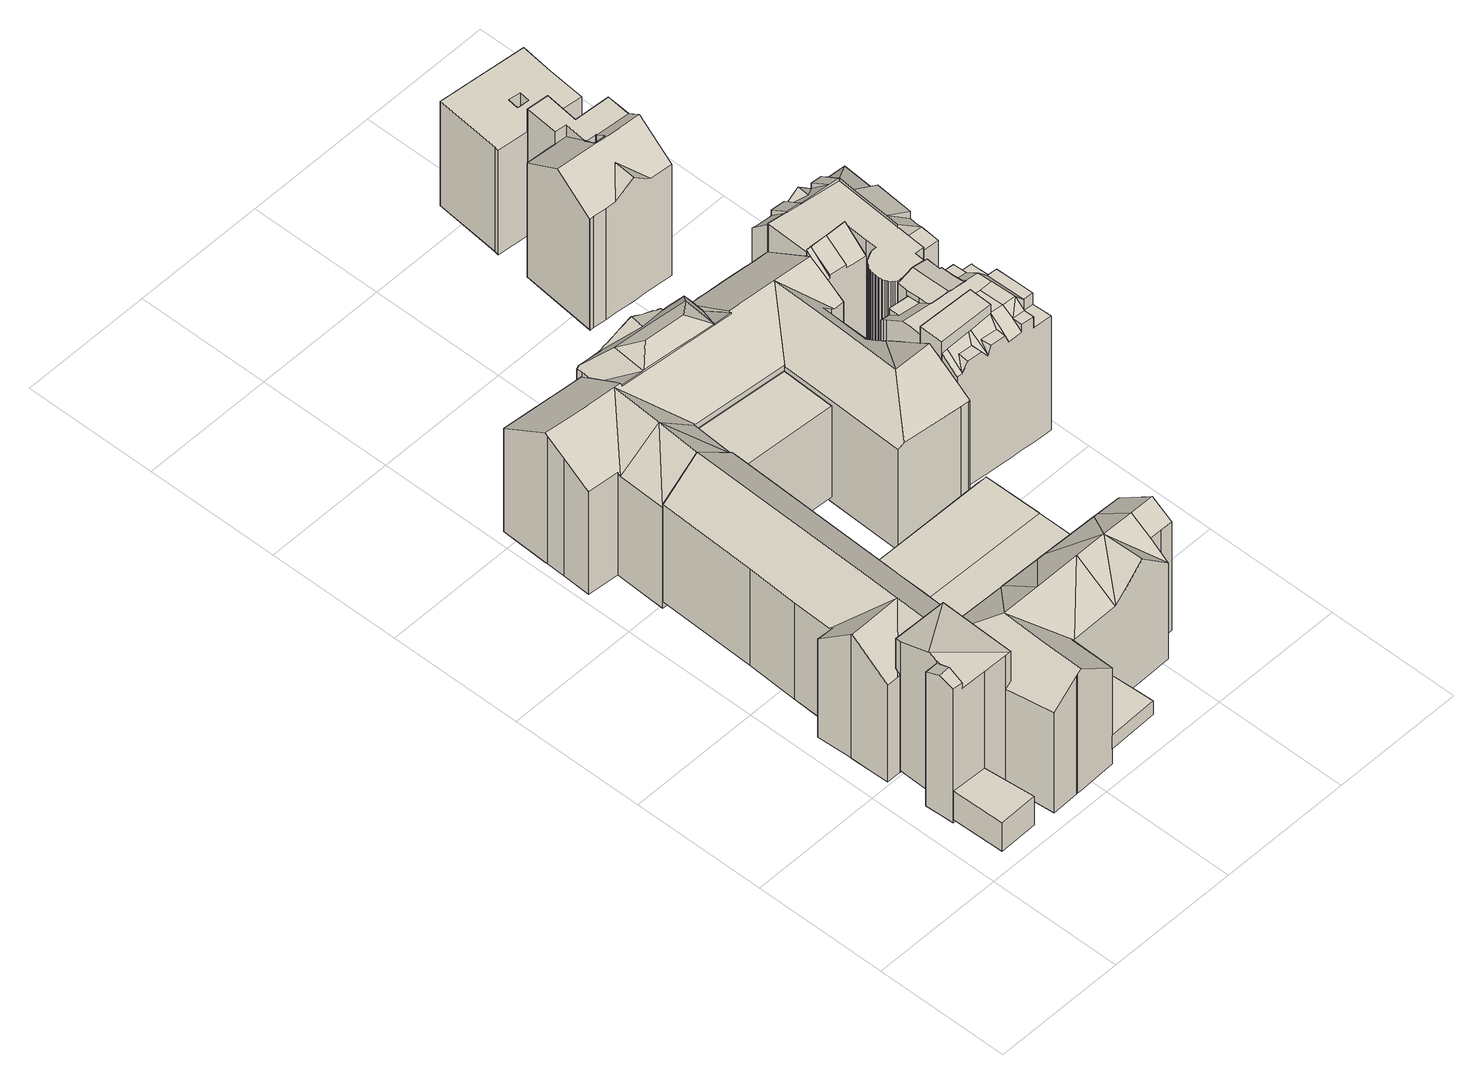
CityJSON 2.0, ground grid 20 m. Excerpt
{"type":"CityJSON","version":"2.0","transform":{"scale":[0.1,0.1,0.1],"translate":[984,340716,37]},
"CityObjects":{
"building1":{"type":"Building","children":["building1-1","building1-2","building1-3","building1-4","building1-5","building1-6","building1-7","building1-8","building1-9","building1-10"]},
"building1-1":{"type":"BuildingPart","attributes":{"measuredHeight":24.28,"roofType":"WALMDACH","HoeheDach":"62","NiedrigsteTraufeDesGebaeudes":"57","Blattnummer":"102081","HoeheGrund":"38"},"parents":["building1"],"geometry":[{"type":"Solid","lod":"2","boundaries":[[[[0,1,2]],[[3,4,5,6]],[[7,8,4,3]],[[4,8,9,10,5]],[[11,12,13,14,15,16,17,18]],[[19,20,21,22,23,24,25,12,11]],[[7,9,8]],[[26,27,28]],[[29,30,31,32]],[[33,18,17,34]],[[34,17,16,35]],[[35,16,15,36]],[[36,15,14,37]],[[37,14,13,38]],[[39,25,24,40]],[[40,24,23,41]],[[41,23,22,42]],[[42,22,21,43]],[[43,21,20,44]],[[44,20,19,45]],[[5,10,9,46,47,19,11,18,48,49,50,51]],[[52,53,54,55,56,57,58,59,27,26]],[[60,61,62,52,26,28,7,3,6,0,2,63]],[[55,54,53,52,62,61,60,63,64,65,29,32,66,67,68,69,33,34,35,36,37,38,70,39,40,41,42,43,44,45,71,72,56]],[[2,1,73,30,29,65,64,63]],[[47,46,57,56,72,71,45,19]],[[12,25,39,70,38,13]],[[48,18,33,69]],[[49,48,69,68,67,50]],[[51,50,67,66,32,31]],[[28,27,59,58,57,46,9,7]],[[0,6,5,51,31,30,73,1]]]]}]},
"building1-2":{"type":"BuildingPart","attributes":{"measuredHeight":5.15,"roofType":"FLACHDACH","HoeheDach":"45","NiedrigsteTraufeDesGebaeudes":"45","Blattnummer":"102081","HoeheGrund":"40"},"parents":["building1"],"geometry":[{"type":"Solid","lod":"2","boundaries":[[[[74,75,76,77]],[[78,79,80,81]],[[81,80,75,74]],[[80,79,76,75]],[[79,78,77,76]],[[78,81,74,77]]]]}]},
"building1-3":{"type":"BuildingPart","attributes":{"measuredHeight":2.35,"roofType":"FLACHDACH","HoeheDach":"44","NiedrigsteTraufeDesGebaeudes":"44","Blattnummer":"102081","HoeheGrund":"42"},"parents":["building1"],"geometry":[{"type":"Solid","lod":"2","boundaries":[[[[82,83,84,85,86]],[[87,88,89,90,91]],[[91,90,83,82]],[[90,89,84,83]],[[89,88,85,84]],[[88,87,86,85]],[[87,91,82,86]]]]}]},
"building1-4":{"type":"BuildingPart","attributes":{"measuredHeight":0.01,"roofType":"FLACHDACH","HoeheDach":"43","NiedrigsteTraufeDesGebaeudes":"43","Blattnummer":"102081","HoeheGrund":"43"},"parents":["building1"],"geometry":[{"type":"MultiSurface","lod":"2","boundaries":[[[92,93,92,94]]]}]},
"building1-5":{"type":"BuildingPart","attributes":{"measuredHeight":24.9,"roofType":"PULTDACH","HoeheDach":"64","NiedrigsteTraufeDesGebaeudes":"62","Blattnummer":"102081","HoeheGrund":"39"},"parents":["building1"],"geometry":[{"type":"Solid","lod":"2","boundaries":[[[[95,96,97,98,99]],[[100,101,96,95]],[[102,103,104,105,106,97,107,108]],[[104,109,110,111,105]],[[110,112,113,111]],[[97,106,98]],[[114,103,102,115]],[[116,110,109,117]],[[118,113,112,119]],[[117,120,114,115,121,122,123,124,125,126,127,118,119,116]],[[106,105,111,113,118,127,126,125]],[[110,116,119,112]],[[120,117,109,104,103,114]],[[121,115,102,108,101,100,122]],[[123,122,100,95,99,124]],[[101,108,107,97,96]],[[98,106,125,124,99]]]]}]},
"building1-6":{"type":"BuildingPart","attributes":{"measuredHeight":16.25,"roofType":"FLACHDACH","HoeheDach":"55","NiedrigsteTraufeDesGebaeudes":"55","Blattnummer":"102081","HoeheGrund":"39"},"parents":["building1"],"geometry":[{"type":"Solid","lod":"2","boundaries":[[[[128,129,130,131]],[[131,130,132,133]],[[133,132,134,135]],[[136,135,134,137,138,139]],[[138,140,129,128,141,139]],[[135,136,139,141,128,131,133]],[[137,134,132,130,129,140,138]]]]}]},
"building1-7":{"type":"BuildingPart","attributes":{"measuredHeight":5.52,"roofType":"SATTELDACH","HoeheDach":"45","NiedrigsteTraufeDesGebaeudes":"44","Blattnummer":"102081","HoeheGrund":"39"},"parents":["building1"],"geometry":[{"type":"Solid","lod":"2","boundaries":[[[[142,143,144,145,146,147,148,149,150]],[[145,151,152,153,146]],[[152,154,155,156,157,158,153]],[[159,150,149,160]],[[160,149,148,161]],[[161,148,147,162]],[[163,144,143,164]],[[164,143,142,165]],[[165,142,150,159]],[[166,156,155,167]],[[167,155,154,168]],[[165,159,160,161,162,169,170,171,172,166,167,168,173,174,175,163,164]],[[147,146,153,158,171,170,169,162]],[[157,156,166,172,171,158]],[[151,174,173,168,154,152]],[[145,144,163,175,174,151]]]]}]},
"building1-8":{"type":"BuildingPart","attributes":{"measuredHeight":22.23,"roofType":"SATTELDACH","HoeheDach":"61","NiedrigsteTraufeDesGebaeudes":"56","Blattnummer":"102081","HoeheGrund":"39"},"parents":["building1"],"geometry":[{"type":"Solid","lod":"2","boundaries":[[[[176,177,178]],[[179,180,181]],[[182,183,184,185]],[[186,187,183,182]],[[188,189,190,191]],[[191,190,192,193]],[[194,195,196,197]],[[198,199,200,201,202,203,204,205,206,196,195,207,208,180,179]],[[209,210,211,212,213,214,215,216,217,218,219,220,221,222,223,224,225,226,186,182,185,227,188,191,193,228,194,197]],[[215,214,213,212,211,210,209,197,196,206,205,204,203,202,201,200]],[[225,224,223,222,176,178,229,230]],[[219,218,217,198,179,181,231,220]],[[217,216,215,200,199,198]],[[207,195,194,228,193,192]],[[184,232,189,188,227,185]],[[177,176,222,221,220,231]],[[226,225,230,233,187,186]],[[180,208,207,192,190,189,232]],[[230,229,178,177,231,181,180,234,233]],[[187,233,234,180,232,184,183]]]]}]},
"building1-9":{"type":"BuildingPart","attributes":{"measuredHeight":23.11,"roofType":"SATTELDACH","HoeheDach":"61","NiedrigsteTraufeDesGebaeudes":"56","Blattnummer":"102081","HoeheGrund":"38"},"parents":["building1"],"geometry":[{"type":"Solid","lod":"2","boundaries":[[[[235,236,237,238,239,240]],[[241,242,243,244]],[[245,246,247,248,249,250]],[[242,251,252,253,246,245,254,243]],[[238,255,239]],[[255,256,239]],[[255,252,251,256]],[[237,257,258,255,238]],[[259,260,261,252,255]],[[258,259,255]],[[262,263,264,265,266,267,268]],[[266,269,270,267]],[[271,272,273,274,275]],[[244,243,254,276]],[[276,254,245,250]],[[277,257,237,236]],[[278,265,264,279]],[[279,264,263,280]],[[280,263,262,281]],[[282,283,284,285]],[[286,287,288,289]],[[290,291,292,293]],[[294,273,272,295]],[[253,252,296,297,298,299,300,301,247,246]],[[302,275,274,303,304,284,283,305,306,307,308,309,310,311]],[[239,256,251,242,241,312,313,240]],[[301,300,299,298,314,315,316,317,248,247]],[[318,319,320,321,322,323,324,261,260,325]],[[309,308,307,306,326,327,328,329,330,310]],[[331,332,333,334,335,322,321,336,337,338,339,340]],[[341,294,295,342,290,293,343,344,286,289,345,346,347,278,279,280,281,348,340,339,338,337,336,321,320,319,318,325,349,350,277,236,235,240,313,312,241,244,276,250,249,248,317,316,315,314,351,352,353,354,355,356,330,329,328,327,326,357,282,285,358,359]],[[261,324,323,322,335,275,302,311,360,361,362,296,252]],[[268,267,363,364,275,335,334,333,332,331]],[[270,288,287,365,366,292,291,271,275,364,363,267]],[[362,353,352,351,314,298,297,296]],[[258,257,277,350,349,325,260,259]],[[286,344,343,293,292,366,365,287]],[[273,294,341,359,303,274]],[[342,295,272,271,291,290]],[[270,269,346,345,289,288]],[[304,303,359,358,285,284]],[[305,283,282,357,326,306]],[[265,278,347,346,269,266]],[[348,281,262,268,331,340]],[[360,311,310,330,356,355]],[[361,360,355,354,353,362]]]]}]},
"building1-10":{"type":"BuildingPart","attributes":{"measuredHeight":21.73,"roofType":"SATTELDACH","HoeheDach":"61","NiedrigsteTraufeDesGebaeudes":"56","Blattnummer":"102081","HoeheGrund":"39"},"parents":["building1"],"geometry":[{"type":"Solid","lod":"2","boundaries":[[[[367,368,369,370,371,372]],[[373,374,368,367]],[[375,376,377,378]],[[379,374,373]],[[376,380,381,377]],[[381,382,383]],[[384,385,381,380]],[[386,387,382,381]],[[388,389,386,381]],[[385,390,388,381]],[[386,391,392,393,387]],[[389,394,395,391,386]],[[396,397,398,399]],[[400,401,402,403]],[[403,402,404,405]],[[406,371,370,159]],[[159,370,369,165]],[[164,393,392,407]],[[408,395,394,409]],[[409,410,411,412,413,414,415,416,417,418,419,420,421,422,400,403,405,423,396,399,424,406,159,165,425,426,427,428,429,430,431,164,407,432,408]],[[368,374,379,433,383,382,387,393,164,431,430,429,428,427,426,425,165,369]],[[420,419,418,417,416,415,414,413,412,390,385,384,380,376,375,378,434,435]],[[395,408,432,407,392,391]],[[388,390,412,411,410,389]],[[410,409,394,389]],[[436,421,420,435]],[[400,422,421,436,437,401]],[[423,405,404,438,397,396]],[[398,372,371,406,424,399]],[[377,381,383,433,379,373]],[[434,378,377,373,367]],[[436,435,434,367,439,437]],[[438,404,402,401,437,439,367,372,398,397]]]]}]},
"building2":{"type":"Building","children":["building2-1","building2-2","building2-3","building2-4","building2-5"]},
"building2-1":{"type":"BuildingPart","attributes":{"measuredHeight":24.23,"roofType":"FLACHDACH","HoeheDach":"63","NiedrigsteTraufeDesGebaeudes":"63","Blattnummer":"102081","HoeheGrund":"39"},"parents":["building2"],"geometry":[{"type":"Solid","lod":"2","boundaries":[[[[440,441,442,443]],[[444,445,446,447]],[[447,446,441,440]],[[446,445,442,441]],[[445,444,443,442]],[[444,447,440,443]]]]}]},
"building2-2":{"type":"BuildingPart","attributes":{"measuredHeight":24.31,"roofType":"PULTDACH","HoeheDach":"62","NiedrigsteTraufeDesGebaeudes":"58","Blattnummer":"102081","HoeheGrund":"37"},"parents":["building2"],"geometry":[{"type":"Solid","lod":"2","boundaries":[[[[448,449,450,451,452,453]],[[454,455,456,457]],[[458,459,460]],[[461,459,458]],[[462,463,464,465]],[[466,467,468,469,470]],[[468,471,472,473,474,475]],[[476,477,478,474]],[[462,479,480,481,482]],[[483,453,452,484]],[[484,452,451,485]],[[448,457,456,449]],[[460,455,454,486]],[[465,464,461]],[[481,463,462,482]],[[468,467,471]],[[487,466,470,488]],[[468,475,469]],[[478,477,489]],[[473,476,474]],[[490,491,492,493,494,462,482,462,465,495,486,454,457,448,453,483]],[[473,472,496,497,498,499,500,480,501,489,477,476]],[[470,469,475,474,478,502,479,462,494,503,504,505,506,507,488]],[[450,449,456,455,460,459,461,464,463,481,480,500,508,509,510,511,512,513,485,451]],[[499,498,497,496,514,487,488,507,506,505,504,503,494,493,492,491,490,483,484,485,513,512,511,510,509,508,500]],[[487,514,496,472,471,467,466]],[[489,501,480,479,502,478]],[[495,465,461,458,460,486]]]]}]},
"building2-3":{"type":"BuildingPart","attributes":{"measuredHeight":23.7,"roofType":"PULTDACH","HoeheDach":"62","NiedrigsteTraufeDesGebaeudes":"58","Blattnummer":"102081","HoeheGrund":"38"},"parents":["building2"],"geometry":[{"type":"Solid","lod":"2","boundaries":[[[[515,516,517,518]],[[519,520,516,521]],[[522,518,517,523]],[[515,521,516]],[[520,519,524]],[[525,526,527,528,529,522,523,530,531,532]],[[529,528,527,526,533,534,524,519,521,515,518,522]],[[516,520,535,532,531,530,523,517]],[[536,533,526,525,532,535]],[[534,533,536,535,520,524]]]]}]},
"building2-4":{"type":"BuildingPart","attributes":{"measuredHeight":23.66,"roofType":"FLACHDACH","HoeheDach":"61","NiedrigsteTraufeDesGebaeudes":"61","Blattnummer":"102081","HoeheGrund":"38"},"parents":["building2"],"geometry":[{"type":"Solid","lod":"2","boundaries":[[[[537,538,539,540,541,542,543,544,545,546,547,548,549,550,551,552,553,554,555,556,557,558,559,560,561,562,563,564,565,566,567,568,569,570,571,572,573,574,575,576,577,578]],[[579,580,581,582,583,584,585,586,587,588,589,590,591,592,593,594,595,596,597,598,599,600,601,602,603,604,605,606,607,608,609,610,611,612,613,614,615,616,617,618,619,620]],[[620,619,538,537]],[[619,618,539,538]],[[618,617,540,539]],[[617,616,541,540]],[[616,615,542,541]],[[615,614,543,542]],[[614,613,544,543]],[[613,612,545,544]],[[612,611,546,545]],[[611,610,547,546]],[[610,609,548,547]],[[609,608,549,548]],[[608,607,550,549]],[[607,606,551,550]],[[606,605,552,551]],[[605,604,553,552]],[[604,603,554,553]],[[603,602,555,554]],[[602,601,556,555]],[[601,600,557,556]],[[600,599,558,557]],[[599,598,559,558]],[[598,597,560,559]],[[597,596,561,560]],[[596,595,562,561]],[[595,594,563,562]],[[594,593,564,563]],[[593,592,565,564]],[[592,591,566,565]],[[591,590,567,566]],[[590,589,568,567]],[[589,588,569,568]],[[588,587,570,569]],[[587,586,571,570]],[[586,585,572,571]],[[585,584,573,572]],[[584,583,574,573]],[[583,582,575,574]],[[582,581,576,575]],[[581,580,577,576]],[[580,579,578,577]],[[579,620,537,578]]]]}]},
"building2-5":{"type":"BuildingPart","attributes":{"measuredHeight":23.99,"roofType":"FLACHDACH","HoeheDach":"62","NiedrigsteTraufeDesGebaeudes":"58","Blattnummer":"102081","HoeheGrund":"38"},"parents":["building2"],"geometry":[{"type":"Solid","lod":"2","boundaries":[[[[621,622,623,624]],[[625,626,621]],[[627,628,629,630,631]],[[632,633,626,625]],[[634,635,636,637,633]],[[632,634,633]],[[638,639,635]],[[638,640,641,639]],[[642,641,640]],[[642,643,644,641]],[[645,646,647,648,649,644,643,642]],[[648,647,650,651,649]],[[652,653,654,655]],[[656,657,658,653,652]],[[647,659,660,650]],[[646,659,647]],[[661,659,646]],[[662,663,661,646]],[[664,665,666,667,668,669,670]],[[660,659,671,672,658]],[[673,674,675,676,677,678,679]],[[671,680,681,672]],[[682,624,623,683]],[[684,685,686,687]],[[687,686,688,689]],[[690,691,692]],[[631,630,693]],[[690,694,627]],[[627,694,695,628]],[[692,691,696]],[[540,697,698,699]],[[655,700,701,652]],[[652,701,656]],[[670,654,653,664]],[[664,653,658,665]],[[702,657,656]],[[679,659,661,673]],[[673,661,663,674]],[[645,662,646]],[[703,669,668,704]],[[665,658,672,666]],[[678,671,659,679]],[[705,676,675,706]],[[666,672,681,667]],[[677,680,671,678]],[[707,708,709,710,685,684,711,712,713,714]],[[622,715,716,637,636,717,718,644,649,719,720,721,722,723,724,725,726,683,623]],[[727,728,729,730,731,732,733,734,735,736,706,675,674,663,662,645,642,640,638,635,634,632,625,621,624,682]],[[736,735,734,733,732,731,730,729,728,727,682,683,726,725,724,723,722,721,720,719,737,738,739,714,713,712,711,684,687,689,740,741,742,743,541,744,540,699,745,746,747,748,703,704,749,750,705,706]],[[751,752,651,650,660,658,657,753,754,755,696,691,756,710,709,708,707]],[[626,633,637,716,715,622,621]],[[639,641,644,718,717,636,635]],[[739,738,737,651,752,751,707,714]],[[629,628,695,757,758,541,743,742,741]],[[700,655,654,670,669,703,748,747,746,759]],[[680,677,676,705,750,749,704,668,667,681]],[[649,651,737,719]],[[746,745,699,698,760,759]],[[753,657,702,761,754]],[[758,762,697,540,744,541]],[[755,754,763,696]],[[693,630,629,741,740,689,688]],[[764,763,754,761,702,656,701,700,759,760,698,697,762]],[[694,690,692,696,763,764,762,758,757,695]],[[756,691,690,627,631,693,688,686,685,710]]]]}]},
"building3":{"type":"Building","children":["building3-1","building3-2"]},
"building3-1":{"type":"BuildingPart","attributes":{"measuredHeight":18.52,"roofType":"FLACHDACH","HoeheDach":"56","NiedrigsteTraufeDesGebaeudes":"56","Blattnummer":"102081","HoeheGrund":"37"},"parents":["building3"],"geometry":[{"type":"Solid","lod":"2","boundaries":[[[[765,766,767,768,769,770,771,772,773],[774,775,776,777,778,779]],[[780,781,782,783,784,785,786,787,788],[789,790,791,792,793,794]],[[788,787,766,765]],[[787,786,767,766]],[[786,785,768,767]],[[785,784,769,768]],[[784,783,770,769]],[[783,782,771,770]],[[782,781,772,771]],[[781,780,773,772]],[[780,788,765,773]],[[794,793,775,774]],[[793,792,776,775]],[[792,791,777,776]],[[791,790,778,777]],[[790,789,779,778]],[[789,794,774,779]]]]}]},
"building3-2":{"type":"BuildingPart","attributes":{"measuredHeight":23.89,"roofType":"SATTELDACH","HoeheDach":"61","NiedrigsteTraufeDesGebaeudes":"57","Blattnummer":"102081","HoeheGrund":"37"},"parents":["building3"],"geometry":[{"type":"Solid","lod":"2","boundaries":[[[[795,796,797]],[[798,799,800,801,802,803,804,805,806]],[[807,808,796,795]],[[809,810,811,812]],[[813,814,815,816]],[[816,815,810,809]],[[817,818,819]],[[820,821,822,823]],[[805,824,806]],[[825,826,827,828]],[[829,830,831,832]],[[833,804,803,834]],[[817,830,829]],[[835,836,837,838]],[[839,840,841,842]],[[815,814,843,797,796,808,844,845,800,799,798,806,846,847,811,810]],[[848,849,850,851,852,853,854,845,844,808,807,795,797,843,814,813]],[[855,856,854,853,852,851,850,849,848,813,816,809,812,857,858,859,860,861,825,828,862,835,838],[842,863,820,823,864,833,834,865,839]],[[845,854,856,855,838,837,801,800]],[[803,802,840,839,865,834]],[[835,862,828,827,866,836]],[[824,805,804,833,864,823,822]],[[863,842,841,819,818,821,820]],[[867,832,831,826,825,861,860]],[[868,867,860,859,858,869]],[[811,847,869,858,857,812]],[[830,817,819,841,840,802,801,837,836,866,827,826,831]],[[846,806,824,822,821,818,817,829,832,867,868,869,847]]]]}]}
},
"vertices":[
[165,729,238],[136,782,201],[131,732,238],[166,729,239],[193,752,253],[169,780,239],[165,729,239],[279,718,239],[255,746,253],[283,769,239],[226,775,239],[227,787,225],[229,808,225],[217,809,220],[207,810,215],[188,811,207],[185,812,206],[179,812,203],[176,812,202],[277,801,204],[277,804,204],[273,804,206],[267,804,208],[265,805,209],[246,806,217],[236,807,222],[307,716,238],[311,766,201],[279,718,238],[138,805,11],[138,805,201],[138,813,201],[138,813,11],[176,812,11],[179,812,11],[185,812,11],[188,811,11],[207,810,11],[217,809,11],[236,807,11],[246,806,11],[265,805,11],[267,804,11],[273,804,11],[277,804,11],[277,801,11],[311,797,204],[286,800,204],[175,809,205],[172,810,205],[160,811,205],[141,813,205],[307,716,11],[311,766,11],[311,767,11],[313,791,11],[313,797,11],[313,797,201],[313,791,201],[311,767,201],[165,729,11],[166,729,11],[279,718,11],[131,732,11],[136,782,11],[136,783,11],[141,813,11],[160,811,11],[172,810,11],[175,809,11],[229,808,11],[286,800,11],[311,797,11],[136,783,201],
[75,85,29],[82,9,29],[24,8,29],[22,87,29],[22,87,80],[24,8,80],[82,9,80],[75,85,80],
[224,13,48],[223,78,48],[296,79,48],[298,39,48],[299,15,48],[299,15,72],[298,39,72],[296,79,72],[223,78,72],[224,13,72],
[224,13,57],[299,15,57],[160,11,57],
[21,108,272],[38,108,272],[39,125,265],[39,130,262],[20,130,262],[22,87,262],[37,86,262],[75,85,252],[111,84,252],[120,84,252],[40,143,271],[39,130,267],[38,108,259],[37,86,252],[121,84,252],[124,198,252],[40,144,271],[42,200,252],[41,192,254],[111,84,23],[75,85,23],[124,198,23],[121,84,23],[41,192,23],[42,200,23],[120,84,23],[37,86,23],[22,87,23],[21,108,23],[20,130,23],[39,130,23],[40,143,23],[40,144,23],
[171,588,17],[171,588,179],[173,654,179],[173,654,17],[320,641,179],[320,641,17],[317,560,179],[317,560,17],[204,568,17],[204,568,179],[170,570,179],[170,570,17],[170,571,179],[170,571,17],
[160,201,74],[429,192,74],[429,194,74],[429,231,74],[188,239,74],[188,237,74],[160,237,74],[159,237,74],[158,201,74],[428,315,76],[428,321,76],[191,326,76],[428,323,76],[429,410,74],[427,410,74],[415,411,74],[193,413,74],[158,201,21],[159,237,21],[160,237,21],[188,237,21],[429,194,21],[429,192,21],[160,201,21],[427,410,21],[429,410,21],[428,323,21],[188,239,21],[191,326,21],[193,413,21],[415,411,21],[428,321,21],[428,315,21],[429,231,21],
[41,192,196],[41,196,196],[37,192,193],[97,198,242],[99,250,242],[46,200,199],[16,304,20],[16,304,195],[40,302,196],[40,302,20],[18,252,20],[18,252,240],[42,367,20],[42,367,192],[46,443,193],[46,443,20],[51,591,194],[51,591,20],[160,588,20],[160,588,201],[171,588,193],[171,588,20],[124,198,220],[150,201,199],[158,201,193],[159,237,193],[160,265,193],[161,308,193],[161,309,193],[162,326,193],[170,570,193],[110,589,242],[101,308,242],[170,570,20],[162,326,20],[161,309,20],[161,308,20],[160,265,20],[159,237,20],[158,201,20],[150,201,20],[124,198,20],[97,198,20],[46,200,20],[42,200,20],[41,196,20],[41,192,20],[37,192,20],[36,192,20],[19,192,20],[18,249,20],[40,307,20],[110,589,20],[36,192,193],[19,192,193],[42,200,200],[40,307,192],[18,249,242],[38,249,242],
[111,589,8],[160,588,8],[160,588,198],[111,589,239],[51,591,188],[51,591,8],[54,668,8],[54,668,191],[7,672,191],[7,672,8],[10,743,237],[10,746,239],[13,817,192],[13,817,8],[10,746,8],[10,743,8],[54,664,188],[121,736,239],[57,741,239],[9,714,218],[116,657,239],[54,663,188],[171,588,189],[171,589,189],[173,652,192],[173,654,192],[177,654,189],[415,438,191],[427,437,191],[429,437,191],[430,459,206],[432,506,239],[373,507,239],[322,446,195],[434,579,188],[433,579,188],[421,652,201],[436,651,202],[438,681,221],[438,708,239],[380,713,239],[9,714,8],[171,588,8],[430,459,8],[429,437,8],[427,437,8],[415,438,8],[415,782,8],[415,782,192],[429,781,192],[429,781,8],[398,580,8],[398,580,219],[415,579,204],[415,579,8],[415,652,8],[415,652,206],[401,652,219],[401,652,8],[438,681,8],[436,651,8],[131,735,239],[133,747,231],[138,805,193],[115,808,192],[66,812,192],[60,813,192],[322,718,239],[441,780,191],[437,781,191],[405,783,192],[375,786,192],[336,789,192],[329,790,192],[324,790,192],[313,791,192],[307,719,239],[54,664,8],[54,663,8],[138,805,8],[115,808,8],[66,812,8],[60,813,8],[177,654,8],[178,654,8],[319,641,8],[320,641,8],[320,641,189],[319,641,189],[178,654,189],[173,654,8],[375,786,8],[336,789,8],[329,790,8],[324,790,8],[313,791,8],[313,447,188],[317,560,188],[318,583,188],[320,639,188],[320,640,188],[320,640,8],[320,639,8],[318,583,8],[317,560,8],[313,447,8],[438,708,8],[421,652,8],[400,632,8],[399,581,8],[433,579,8],[434,579,8],[432,506,8],[322,446,8],[173,652,8],[171,589,8],[133,747,8],[131,735,8],[131,732,8],[185,727,8],[307,716,8],[307,719,8],[405,783,8],[437,781,8],[441,780,8],[307,716,236],[185,727,237],[131,732,237],[376,582,239],[378,634,239],[399,581,219],[400,632,219],
[171,141,238],[227,199,196],[160,201,195],[158,201,195],[124,198,198],[124,195,200],[229,141,238],[231,199,196],[296,79,192],[301,79,192],[299,141,238],[228,78,192],[290,197,197],[302,79,192],[347,141,238],[387,194,198],[302,197,197],[321,79,211],[349,79,238],[395,140,238],[393,194,198],[396,81,193],[396,109,215],[396,80,193],[432,140,238],[430,190,200],[429,192,199],[415,109,215],[433,109,215],[111,84,21],[111,84,192],[121,84,200],[121,84,21],[160,11,21],[160,11,233],[159,11,232],[159,11,21],[118,10,200],[118,10,21],[124,198,21],[430,190,21],[433,109,21],[415,109,21],[396,109,21],[396,81,21],[396,80,21],[349,79,21],[321,79,21],[302,79,21],[301,79,21],[296,79,21],[228,78,21],[227,78,21],[223,78,21],[224,13,21],[167,11,21],[112,77,21],[124,195,21],[227,199,21],[231,199,21],[290,197,21],[296,197,21],[302,197,21],[387,194,21],[393,194,21],[432,140,21],[296,197,197],[227,78,192],[223,78,196],[224,13,193],[167,11,238],[112,77,193],[169,77,238],
[431,485,16],[432,521,16],[517,518,16],[516,483,16],[516,483,258],[517,518,258],[432,521,258],[431,485,258],
[470,776,241],[473,804,213],[470,804,213],[448,806,213],[442,807,213],[441,780,240],[491,773,244],[494,802,223],[473,804,223],[470,776,243],[515,782,232],[516,800,232],[494,802,213],[538,799,213],[551,765,246],[554,797,223],[538,799,223],[536,767,245],[579,628,214],[582,658,214],[581,658,214],[543,661,214],[541,631,214],[582,658,213],[582,669,213],[583,678,213],[545,681,247],[543,661,247],[583,678,226],[588,736,226],[549,739,247],[551,764,247],[592,794,213],[554,797,213],[551,765,245],[441,780,4],[442,807,4],[448,806,4],[491,773,242],[579,628,4],[541,631,4],[588,736,213],[470,776,4],[491,773,4],[514,770,4],[536,767,4],[551,765,4],[514,770,244],[582,669,4],[583,678,4],[588,736,4],[590,760,4],[592,794,4],[590,760,213],[551,763,247],[551,764,4],[551,763,4],[549,739,4],[545,681,4],[543,661,4],[554,797,4],[538,799,4],[516,800,4],[494,802,4],[473,804,4],[470,804,4],[582,658,4],
[444,680,216],[446,714,246],[439,714,246],[438,681,216],[470,678,221],[472,713,246],[444,680,222],[438,681,9],[439,714,9],[470,678,215],[502,676,9],[502,675,9],[480,677,9],[470,678,9],[444,680,9],[446,714,9],[472,713,9],[504,712,9],[502,675,213],[480,677,214],[504,712,246],[502,676,214],
[541,631,6],[540,616,6],[526,617,6],[525,602,6],[478,601,6],[476,603,6],[474,605,6],[473,607,6],[471,609,6],[470,611,6],[469,613,6],[468,616,6],[468,618,6],[467,621,6],[467,623,6],[467,626,6],[467,628,6],[467,631,6],[468,633,6],[468,635,6],[469,638,6],[470,640,6],[471,642,6],[473,644,6],[474,646,6],[476,648,6],[478,650,6],[480,652,6],[482,653,6],[484,654,6],[486,655,6],[488,656,6],[491,657,6],[493,658,6],[496,658,6],[498,658,6],[501,658,6],[502,675,6],[504,712,6],[439,714,6],[441,780,6],[551,765,6],[551,765,242],[441,780,242],[439,714,242],[504,712,242],[502,675,242],[501,658,242],[498,658,242],[496,658,242],[493,658,242],[491,657,242],[488,656,242],[486,655,242],[484,654,242],[482,653,242],[480,652,242],[478,650,242],[476,648,242],[474,646,242],[473,644,242],[471,642,242],[470,640,242],[469,638,242],[468,635,242],[468,633,242],[467,631,242],[467,628,242],[467,626,242],[467,623,242],[467,621,242],[468,618,242],[468,616,242],[469,613,242],[470,611,242],[471,609,242],[473,607,242],[474,605,242],[476,603,242],[478,601,242],[525,602,242],[526,617,242],[540,616,242],[541,631,242],
[438,458,216],[440,485,239],[431,485,238],[430,459,216],[448,458,230],[449,474,230],[478,566,230],[477,585,230],[477,583,230],[447,586,230],[446,570,230],[471,456,230],[470,472,230],[480,455,216],[481,455,216],[480,484,241],[478,484,241],[486,455,230],[485,471,230],[509,453,230],[510,468,230],[514,452,216],[515,467,229],[515,483,244],[536,451,216],[536,466,230],[535,481,244],[526,482,244],[516,483,244],[534,517,244],[517,518,244],[533,560,230],[553,558,230],[552,578,230],[533,580,230],[534,548,239],[534,540,244],[553,538,244],[555,479,244],[554,517,244],[555,464,230],[536,451,230],[555,449,230],[553,558,210],[553,538,210],[567,536,210],[582,535,210],[581,572,210],[581,575,210],[552,578,210],[568,477,230],[567,536,230],[555,464,210],[555,449,210],[584,447,210],[584,452,210],[583,476,210],[568,477,210],[555,479,210],[583,476,230],[582,535,230],[430,459,6],[431,485,6],[434,579,6],[434,579,225],[434,583,222],[434,583,6],[434,588,218],[434,588,6],[478,554,239],[478,546,244],[478,546,239],[447,586,218],[478,566,239],[477,585,239],[498,544,244],[525,602,241],[531,602,239],[531,602,6],[533,580,239],[533,560,239],[534,540,239],[581,575,6],[581,572,6],[584,452,6],[584,447,6],[432,521,244],[432,529,244],[433,538,244],[433,551,244],[433,551,6],[433,538,6],[432,529,6],[432,521,6],[443,485,239],[473,484,241],[481,484,241],[515,483,243],[516,483,6],[515,483,6],[481,484,6],[480,484,6],[478,484,6],[473,484,6],[443,485,6],[440,485,6],[438,458,6],[448,458,6],[471,456,6],[480,455,6],[481,455,6],[486,455,6],[509,453,6],[514,452,6],[536,451,6],[555,449,6],[517,518,6],[479,519,6],[442,520,6],[447,586,6],[477,583,6],[477,585,6],[477,588,6],[505,601,6],[530,582,6],[530,580,6],[533,580,6],[552,578,6],[582,535,6],[583,476,6],[442,520,244],[479,519,244],[518,542,244],[514,542,244],[506,543,244],[444,550,244],[477,588,239],[478,601,239],[530,580,240],[530,582,239],[518,542,243],[505,601,246],[506,543,246],[505,585,246],
[391,1129,0],[345,1134,0],[346,1140,0],[356,1240,0],[415,1234,0],[489,1226,0],[483,1177,0],[478,1120,0],[424,1126,0],[415,1164,0],[430,1163,0],[432,1179,0],[415,1181,0],[414,1181,0],[412,1165,0],[424,1126,186],[478,1120,186],[483,1177,186],[489,1226,186],[415,1234,186],[356,1240,186],[346,1140,186],[345,1134,186],[391,1129,186],[412,1165,186],[414,1181,186],[415,1181,186],[432,1179,186],[430,1163,186],[415,1164,186],
[398,961,224],[401,994,224],[369,964,201],[404,1020,242],[434,1017,242],[466,1015,242],[469,1035,227],[417,1039,227],[415,1026,237],[415,1023,239],[398,1025,238],[398,1021,242],[415,960,210],[427,959,201],[328,967,3],[328,967,201],[328,968,201],[328,968,3],[353,965,3],[353,965,201],[334,967,201],[334,967,3],[400,1044,227],[400,1041,229],[400,1041,227],[399,1042,3],[399,1042,229],[397,1025,239],[397,1025,3],[398,1025,239],[391,1129,3],[391,1129,227],[424,1126,227],[424,1126,3],[404,1077,206],[404,1077,227],[386,1079,227],[386,1079,206],[415,1023,3],[415,1026,3],[418,1075,3],[418,1075,227],[472,1071,227],[472,1071,3],[417,1040,3],[417,1040,227],[415,1040,227],[415,1040,3],[368,964,201],[428,959,201],[460,956,201],[374,1023,242],[334,1026,242],[368,964,3],[369,964,3],[398,961,3],[415,960,3],[427,959,3],[428,959,3],[460,956,3],[469,1035,3],[466,1015,3],[334,1026,3],[340,1082,3],[380,1079,3],[386,1078,3],[386,1079,3],[418,1076,3],[400,1041,3],[398,1025,3],[417,1039,3],[418,1076,227],[386,1078,207],[380,1079,207],[340,1082,207]
]}
